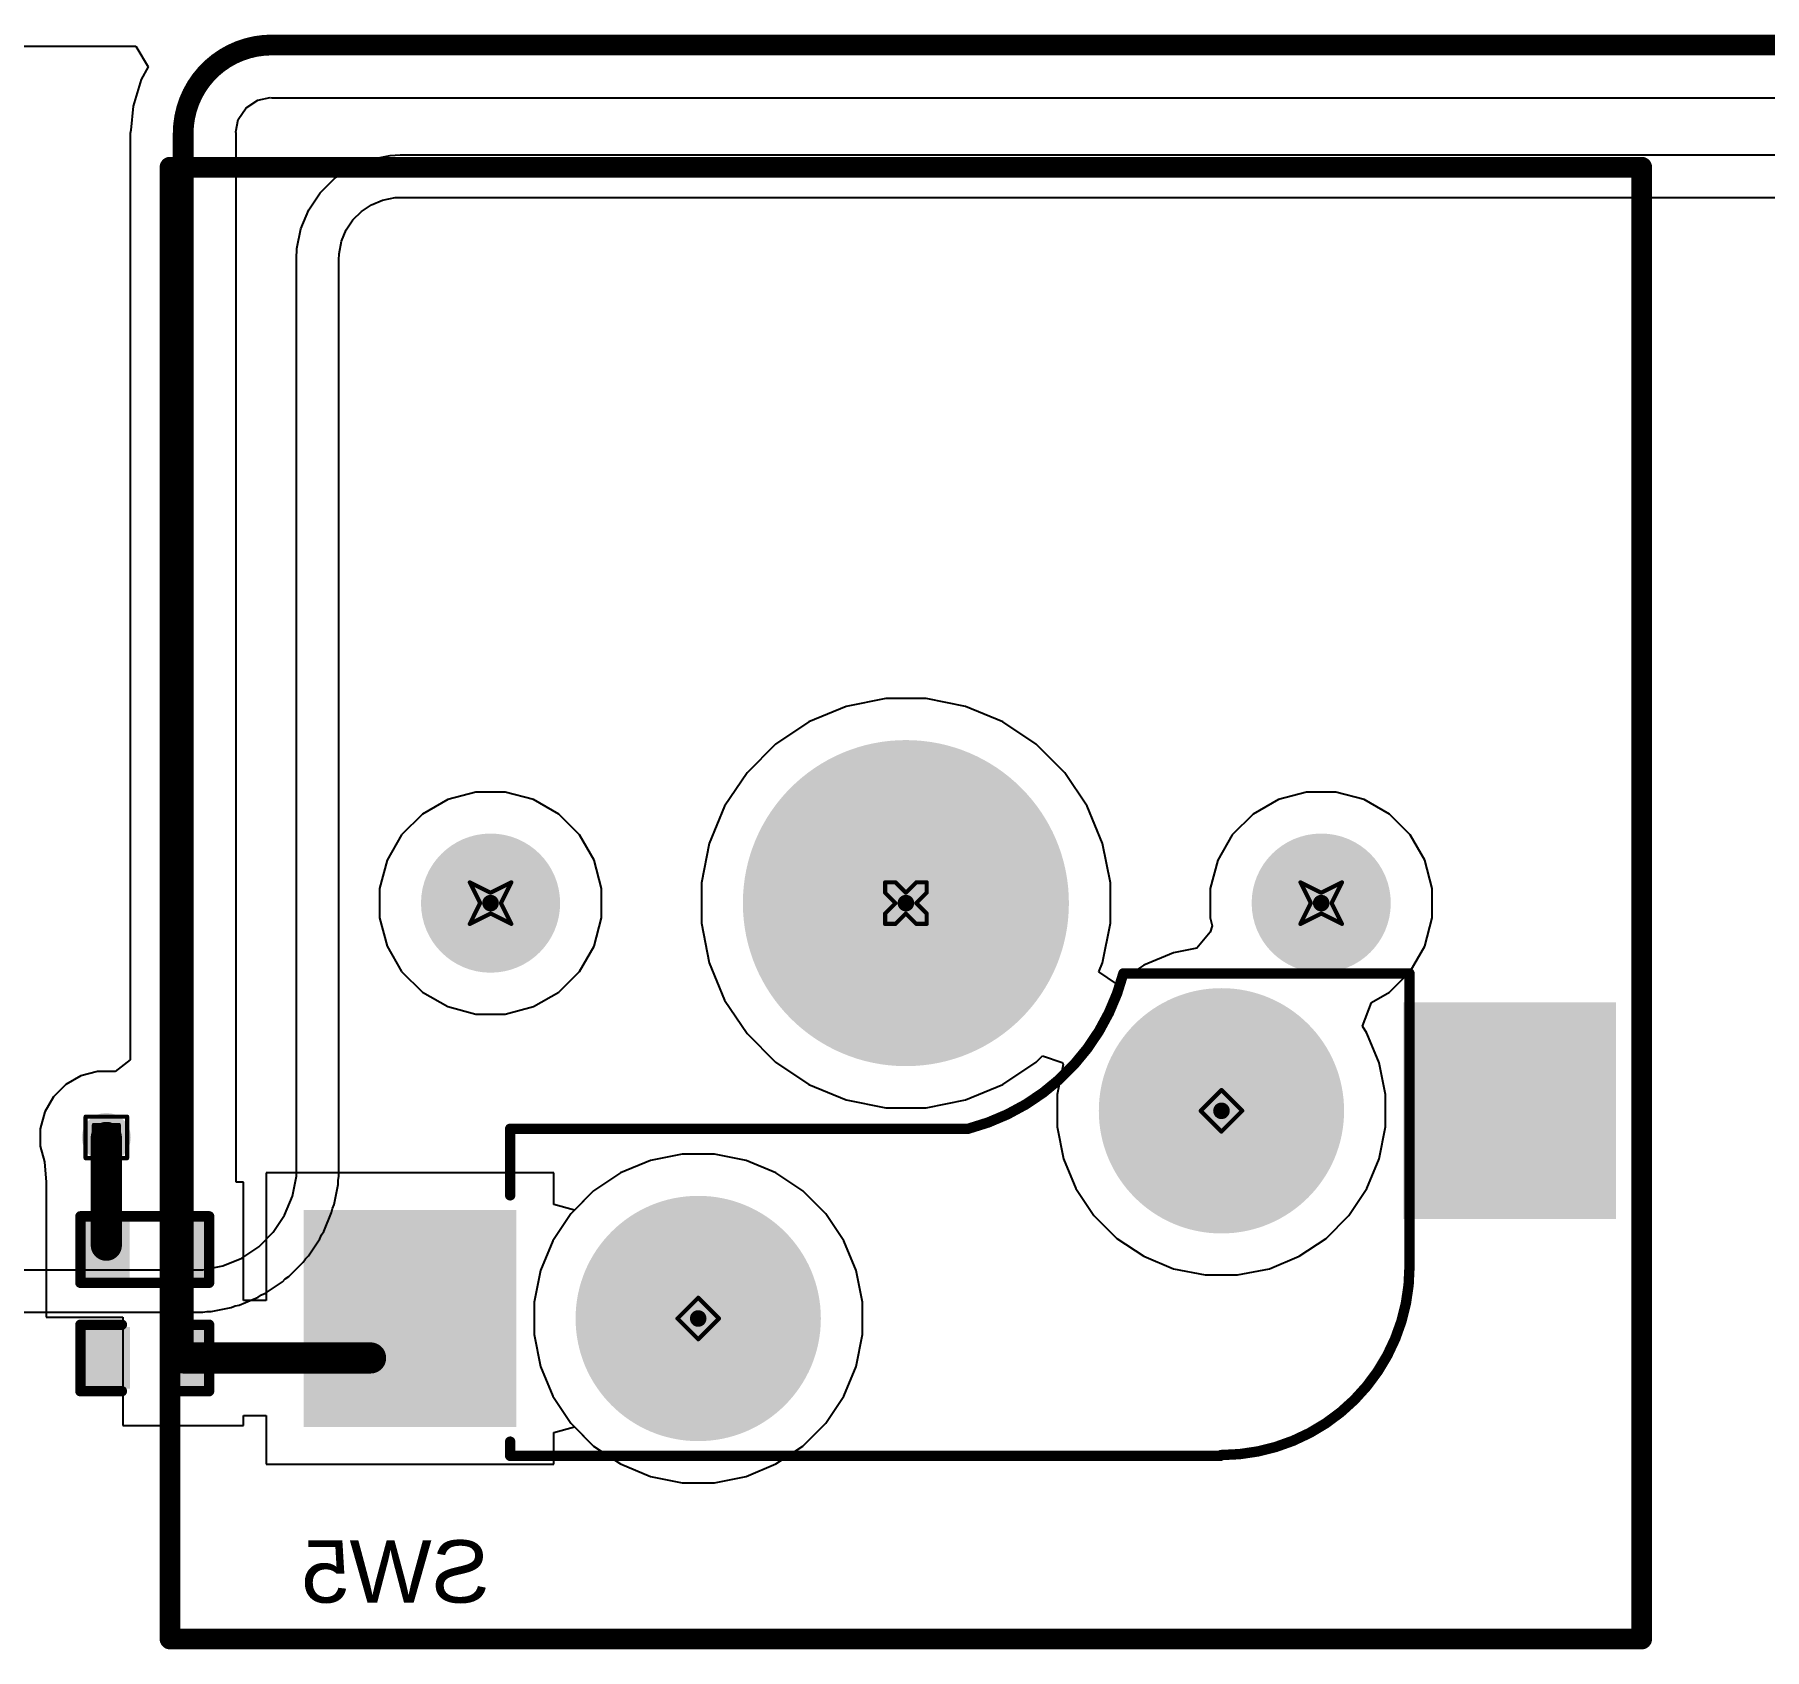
# Model space of a CAD drawing. Header units: inches. Extents: x 0 to 386, y 0 to 148.
# Drawn here: x 60.47 to 81.63, y 11.49 to 31.24 of the extents above; entities that cross this region are included whole.
import ezdxf

# ---------------------------------------------------------------- set-up
doc = ezdxf.new("R2010")
doc.units = ezdxf.units.IN
for name, color, linetype in [('Bottom Layer', 5, 'Continuous'), ('Bottom Overlay', 54, 'Continuous'), ('Bottom Paste', 16, 'Continuous'), ('Bottom Solder', 6, 'Continuous'), ('Drill Drawing', 1, 'Continuous'), ('Pad Holes', 156, 'Continuous'), ('Top Layer', 1, 'Continuous'), ('Top Overlay', 2, 'Continuous'), ('Top Solder', 216, 'Continuous'), ('Via Holes', 16, 'Continuous')]:
    doc.layers.add(name, color=color, linetype=linetype)
doc.styles.add('Arial', font='', dxfattribs={"height": 0.2})
doc.styles.get('Arial').set_extended_font_data('Arial')

# ---------------------------------------------------------------- blocks, each defined once
blk = doc.blocks.new('CPG151101S11_16_B_16')
at = {"layer": 'Bottom Layer'}
for points in [[(5.4750081, 3.8150038), (7.975003099999999, 3.8150038), (7.975003099999999, 1.2649962), (5.4750081, 1.2649962)], [(-7.975003099999999, 1.2750038), (-5.4750081, 1.2750038), (-5.4750081, -1.2750038), (-7.975003099999999, -1.2750038)]]:
    blk.add_hatch(color=5, dxfattribs=at).paths.add_polyline_path(points)
at = {"layer": 'Bottom Paste'}
for points in [[(5.4750081, 3.8150038), (7.975003099999999, 3.8150038), (7.975003099999999, 1.2649962), (5.4750081, 1.2649962)], [(-7.975003099999999, 1.2750038), (-5.4750081, 1.2750038), (-5.4750081, -1.2750038), (-7.975003099999999, -1.2750038)]]:
    blk.add_hatch(color=16, dxfattribs=at).paths.add_polyline_path(points)
at = {"layer": 'Bottom Solder'}
for points in [[(5.4249955, 3.8650164), (8.025015699999999, 3.8650164), (8.025015699999999, 1.2149836), (5.4249955, 1.2149836)], [(-8.025015699999999, 1.3250164), (-5.4249955, 1.3250164), (-5.4249955, -1.3250164), (-8.025015699999999, -1.3250164)]]:
    blk.add_hatch(color=6, dxfattribs=at).paths.add_polyline_path(points)
h = blk.add_hatch(color=6, dxfattribs=at)
edge = h.paths.add_edge_path()
edge.add_arc((3.199892, 2.54), 0.1016, 0, 360)
h = blk.add_hatch(color=6, dxfattribs=at)
edge = h.paths.add_edge_path()
edge.add_arc((-3.199892, 0), 0.1016, 0, 360)
h = blk.add_hatch(color=6, dxfattribs=at)
edge = h.paths.add_edge_path()
edge.add_arc((-4.420108, -2.54), 0.1016, 0, 360)
h = blk.add_hatch(color=6, dxfattribs=at)
edge = h.paths.add_edge_path()
edge.add_arc((0.6598919999999999, -2.54), 0.1016, 0, 360)
h = blk.add_hatch(color=6, dxfattribs=at)
edge = h.paths.add_edge_path()
edge.add_arc((5.739891999999999, -2.54), 0.1016, 0, 360)
at = {"layer": 'Pad Holes'}
h = blk.add_hatch(color=7, dxfattribs=at)
edge = h.paths.add_edge_path()
edge.add_arc((3.199892, 2.54), 1.499997, 0, 360)
h = blk.add_hatch(color=7, dxfattribs=at)
edge = h.paths.add_edge_path()
edge.add_arc((-3.199892, 0), 1.499997, 0, 360)
h = blk.add_hatch(color=7, dxfattribs=at)
edge = h.paths.add_edge_path()
edge.add_arc((0.6598919999999999, -2.54), 1.9939, 0, 360)
h = blk.add_hatch(color=7, dxfattribs=at)
edge = h.paths.add_edge_path()
edge.add_arc((-4.420108, -2.54), 0.8509, 0, 360)
h = blk.add_hatch(color=7, dxfattribs=at)
edge = h.paths.add_edge_path()
edge.add_arc((5.739891999999999, -2.54), 0.8509, 0, 360)
at = {"layer": 'Top Solder'}
h = blk.add_hatch(color=216, dxfattribs=at)
edge = h.paths.add_edge_path()
edge.add_arc((3.199892, 2.54), 0.1016, 0, 360)
h = blk.add_hatch(color=216, dxfattribs=at)
edge = h.paths.add_edge_path()
edge.add_arc((-3.199892, 0), 0.1016, 0, 360)
h = blk.add_hatch(color=216, dxfattribs=at)
edge = h.paths.add_edge_path()
edge.add_arc((-4.420108, -2.54), 0.1016, 0, 360)
h = blk.add_hatch(color=216, dxfattribs=at)
edge = h.paths.add_edge_path()
edge.add_arc((0.6598919999999999, -2.54), 0.1016, 0, 360)
h = blk.add_hatch(color=216, dxfattribs=at)
edge = h.paths.add_edge_path()
edge.add_arc((5.739891999999999, -2.54), 0.1016, 0, 360)
at = {"layer": 'Bottom Overlay', "const_width": 0.127}
for points in [[(-5.499989, 1.9063716, -0.4142135623730951), (-3.1963614, 4.209999199999999)], [(5.499989, 4.2200068, -0.4142135623730951), (5.4899814, 4.209999199999999)], [(-1.99999854, -1.67998394, -0.2716855530014931), (-0.09999726, 0.22001734)]]:
    blk.add_lwpolyline(points, format="xyb", dxfattribs=at)
at = {"layer": 'Bottom Overlay', "const_width": 0.0635}
for points in [[(-3.2281114, 4.209999199999999, 1), (-3.1646114, 4.209999199999999, 1)], [(-3.2181038, 4.2200068, 1), (-3.1546038, 4.2200068, 1)], [(5.4582314, 4.209999199999999, 1), (5.521731399999999, 4.209999199999999, 1)], [(5.468239, 4.2200068, 1), (5.531739, 4.2200068, 1)], [(5.468239, 4.2200068, 1), (5.531739, 4.2200068, 1)], [(5.468239, 4.2200068, 1), (5.531739, 4.2200068, 1)], [(5.468239, 4.046143799999999, 1), (5.531739, 4.046143799999999, 1)], [(-5.531739, 1.9063716, 1), (-5.468239, 1.9063716, 1)], [(-5.531739, 1.9063716, 1), (-5.468239, 1.9063716, 1)], [(5.468239, 1.0338562, 1), (5.531739, 1.0338562, 1)], [(5.468239, 0.4700016, 1), (5.531739, 0.4700016, 1)], [(5.468239, 0.4700016, 1), (5.531739, 0.4700016, 1)], [(5.4682644, 0.4699508, 1), (5.5317644, 0.4699508, 1)], [(5.4682644, 0.4699508, 1), (5.5317644, 0.4699508, 1)], [(-0.1317498, 0.2200148, 1), (-0.0682498, 0.2200148, 1)], [(-0.13174726, 0.22001734, 1), (-0.06824726, 0.22001734, 1)], [(0.1182624, 0.2200148, 1), (0.1817624, 0.2200148, 1)], [(0.1182624, 0.2200148, 1), (0.1817624, 0.2200148, 1)], [(1.1582654, 0.2200148, 1), (1.2217654, 0.2200148, 1)], [(1.1582654, 0.2200148, 1), (1.2217654, 0.2200148, 1)], [(5.4682644, 0.2200148, 1), (5.5317644, 0.2200148, 1)], [(5.4682644, 0.2200148, 1), (5.5317644, 0.2200148, 1)], [(-5.531739, -1.5061438, 1), (-5.468239, -1.5061438, 1)], [(-5.531739, -1.5061438, 1), (-5.468239, -1.5061438, 1)], [(-5.531739, -1.6799814, 1), (-5.468239, -1.6799814, 1)], [(-5.531739, -1.6799814, 1), (-5.468239, -1.6799814, 1)], [(-2.03174854, -1.67998394, 1), (-1.96824854, -1.67998394, 1)], [(-2.031746, -1.6799814, 1), (-1.968246, -1.6799814, 1)]]:
    blk.add_lwpolyline(points, format="xyb", close=True, dxfattribs=at)
at = {"layer": 'Bottom Overlay', "const_width": 0.127}
for points in [[(5.499989, 4.2200068), (-3.1863538, 4.2200068)], [(5.499989, 4.2200068), (5.499989, 4.046143799999999)], [(-5.499989, 1.9063716), (-5.499989, -1.5061438)], [(5.499989, 1.0338562), (5.499989, 0.4700016)], [(5.5000144, 0.4699508), (5.499989, 0.4700016)], [(5.5000144, 0.4699508), (5.5000144, 0.2200148)], [(0.1500124, 0.2200148), (-0.0999998, 0.2200148)], [(1.1900154, 0.2200148), (0.1500124, 0.2200148)], [(5.5000144, 0.2200148), (1.1900154, 0.2200148)], [(-5.499989, -1.5061438), (-5.499989, -1.6799814)], [(-1.999996, -1.6799814), (-5.499989, -1.6799814)]]:
    blk.add_lwpolyline(points, dxfattribs=at)
blk = doc.blocks.new('R___0402_B_62')
at = {"layer": 'Bottom Layer'}
for points in [[(-0.2412999999999999, 0.3174999999999999), (-0.2413000000000001, -0.3175), (-0.6985, -0.3174999999999999), (-0.6985, 0.3175)], [(0.6985, 0.3174999999999999), (0.6985, -0.3175), (0.2412999999999999, -0.3174999999999999), (0.2413000000000001, 0.3175)]]:
    blk.add_hatch(color=5, dxfattribs=at).paths.add_polyline_path(points)
at = {"layer": 'Bottom Paste'}
for points in [[(-0.2412999999999999, 0.3174999999999999), (-0.2413000000000001, -0.3175), (-0.6985, -0.3174999999999999), (-0.6985, 0.3175)], [(0.6985, 0.3174999999999999), (0.6985, -0.3175), (0.2412999999999999, -0.3174999999999999), (0.2413000000000001, 0.3175)]]:
    blk.add_hatch(color=16, dxfattribs=at).paths.add_polyline_path(points)
at = {"layer": 'Bottom Solder'}
for points in [[(-0.1862988399999999, 0.3725011599999999), (-0.18629884, -0.3725011600000001), (-0.75350116, -0.3725011599999999), (-0.75350116, 0.3725011600000001)], [(0.75350116, 0.3725011599999999), (0.75350116, -0.3725011600000001), (0.1862988399999999, -0.3725011599999999), (0.18629884, 0.3725011600000001)]]:
    blk.add_hatch(color=6, dxfattribs=at).paths.add_polyline_path(points)
at = {"layer": 'Bottom Overlay'}
for points, const_width in [([(-0.7874, -0.4064), (-0.7874, 0.4064)], 0.127), ([(-0.7874, 0.4064), (0.7874, 0.4064)], 0.127), ([(-0.8128, 0.4318), (0.8128, 0.4318)], 0.0032258), ([(0.7874, -0.4064), (0.7874, 0.4064)], 0.127), ([(-0.7874, -0.4064), (0.7874, -0.4064)], 0.127)]:
    blk.add_lwpolyline(points, dxfattribs=dict(at, const_width=const_width))
for points, const_width in [([(-0.8191499999999999, 0.4064, 1), (-0.7556499999999999, 0.4064, 1)], 0.0635), ([(-0.8191499999999999, 0.4064, 1), (-0.7556499999999999, 0.4064, 1)], 0.0635), ([(-0.81360518, 0.4318, 1), (-0.8119948199999999, 0.4318, 1)], 0.0016129), ([(0.7556499999999999, 0.4064, 1), (0.8191499999999999, 0.4064, 1)], 0.0635), ([(0.7556499999999999, 0.4064, 1), (0.8191499999999999, 0.4064, 1)], 0.0635), ([(0.8119948199999999, 0.4318, 1), (0.81360518, 0.4318, 1)], 0.0016129), ([(-0.8191499999999999, -0.4064, 1), (-0.7556499999999999, -0.4064, 1)], 0.0635), ([(-0.8191499999999999, -0.4064, 1), (-0.7556499999999999, -0.4064, 1)], 0.0635), ([(0.7556499999999999, -0.4064, 1), (0.8191499999999999, -0.4064, 1)], 0.0635), ([(0.7556499999999999, -0.4064, 1), (0.8191499999999999, -0.4064, 1)], 0.0635)]:
    blk.add_lwpolyline(points, format="xyb", close=True, dxfattribs=dict(at, const_width=const_width))
blk = doc.blocks.new('____0402_B_99')
at = {"layer": 'Bottom Layer'}
for points in [[(-0.2412999999999999, 0.3174999999999999), (-0.2413000000000001, -0.3175), (-0.6985, -0.3174999999999999), (-0.6985, 0.3175)], [(0.6985, 0.3174999999999999), (0.6985, -0.3175), (0.2412999999999999, -0.3174999999999999), (0.2413000000000001, 0.3175)]]:
    blk.add_hatch(color=5, dxfattribs=at).paths.add_polyline_path(points)
at = {"layer": 'Bottom Paste'}
for points in [[(-0.2412999999999999, 0.3174999999999999), (-0.2413000000000001, -0.3175), (-0.6985, -0.3174999999999999), (-0.6985, 0.3175)], [(0.6985, 0.3174999999999999), (0.6985, -0.3175), (0.2412999999999999, -0.3174999999999999), (0.2413000000000001, 0.3175)]]:
    blk.add_hatch(color=16, dxfattribs=at).paths.add_polyline_path(points)
at = {"layer": 'Bottom Solder'}
for points in [[(-0.1813001199999999, 0.3774998799999999), (-0.1813001200000001, -0.3774998800000001), (-0.7584998799999999, -0.3774998799999999), (-0.7584998799999999, 0.3774998800000001)], [(0.7584998799999999, 0.3774998799999999), (0.7584998799999999, -0.3774998800000001), (0.1813001199999999, -0.3774998799999999), (0.1813001200000001, 0.3774998800000001)]]:
    blk.add_hatch(color=6, dxfattribs=at).paths.add_polyline_path(points)
at = {"layer": 'Bottom Overlay', "const_width": 0.127}
for points in [[(-0.7874, -0.4064), (-0.7874, 0.4064)], [(-0.7874, 0.4064), (-0.2794, 0.4064)], [(0.2794, 0.4064), (0.7874, 0.4064)], [(0.7874, -0.4064), (0.7874, 0.4064)], [(-0.7874, -0.4064), (-0.2794, -0.4064)], [(0.2794, -0.4064), (0.7874, -0.4064)]]:
    blk.add_lwpolyline(points, dxfattribs=at)
at = {"layer": 'Bottom Overlay', "const_width": 0.0635}
for points in [[(-0.8191499999999999, 0.4064, 1), (-0.7556499999999999, 0.4064, 1)], [(-0.8191499999999999, 0.4064, 1), (-0.7556499999999999, 0.4064, 1)], [(-0.31115, 0.4064, 1), (-0.24765, 0.4064, 1)], [(0.24765, 0.4064, 1), (0.31115, 0.4064, 1)], [(0.7556499999999999, 0.4064, 1), (0.8191499999999999, 0.4064, 1)], [(0.7556499999999999, 0.4064, 1), (0.8191499999999999, 0.4064, 1)], [(-0.8191499999999999, -0.4064, 1), (-0.7556499999999999, -0.4064, 1)], [(-0.8191499999999999, -0.4064, 1), (-0.7556499999999999, -0.4064, 1)], [(-0.31115, -0.4064, 1), (-0.24765, -0.4064, 1)], [(0.24765, -0.4064, 1), (0.31115, -0.4064, 1)], [(0.7556499999999999, -0.4064, 1), (0.8191499999999999, -0.4064, 1)], [(0.7556499999999999, -0.4064, 1), (0.8191499999999999, -0.4064, 1)]]:
    blk.add_lwpolyline(points, format="xyb", close=True, dxfattribs=at)

msp = doc.modelspace()

# ---------------------------------------------------------------- hatches: boundary and pattern name
at = {"layer": 'Bottom Layer'}
h = msp.add_hatch(color=5, dxfattribs=at)
edge = h.paths.add_edge_path()
edge.add_arc((61.35008558, 17.7546), 0.2999994, 0, 360)
at = {"layer": 'Top Layer'}
h = msp.add_hatch(color=1, dxfattribs=at)
edge = h.paths.add_edge_path()
edge.add_arc((61.35008558, 17.7546), 0.2999994, 0, 360)
at = {"layer": 'Via Holes'}
h = msp.add_hatch(color=7, dxfattribs=at)
edge = h.paths.add_edge_path()
edge.add_arc((61.35008558, 17.7546), 0.1499997, 0, 360)

# ---------------------------------------------------------------- linework, layer by layer
at = {"layer": 'Bottom Layer'}
for p, q in [((43.18, 31.10255908), (61.70912728, 31.10255908)), ((61.70912728, 31.10255908), (61.8613698, 30.84855654)), ((61.77798921999999, 30.6925599), (61.67974456, 30.36869466)), ((61.8613698, 30.84855654), (61.77798921999999, 30.6925599)), ((63.20310956, 30.44203716), (63.35221009999999, 30.4716942)), ((63.35221009999999, 30.4716942), (63.373, 30.46755908)), ((63.373, 30.46755908), (99.0345238, 30.46755908)), ((61.67974456, 30.36869466), (61.65062091999999, 30.07298786)), ((62.96284841999999, 30.20177602), (63.05908393999999, 30.34580164)), ((63.05908393999999, 30.34580164), (63.20310956, 30.44203716)), ((61.65062091999999, 30.07298786), (61.64244466, 30.03188558)), ((62.93319138, 30.05267547999999), (62.96284841999999, 30.20177602)), ((62.9373265, 30.03188558), (62.93319138, 30.05267547999999)), ((61.64244466, 30.03188558), (61.64244466, 18.70531184)), ((62.9373265, 17.2085), (62.9373265, 30.03188558)), ((70.88317801999999, 23.12189686), (70.39981602, 23.02575024)), ((71.37600914, 23.12189686), (70.88317801999999, 23.12189686)), ((71.85937114, 23.02575024), (71.37600914, 23.12189686)), ((70.39981602, 23.02575024), (69.94450069999999, 22.8371527)), ((72.31468646, 22.8371527), (71.85937114, 23.02575024)), ((69.94450069999999, 22.8371527), (69.53472504, 22.56334832)), ((72.72446212, 22.56334832), (72.31468646, 22.8371527)), ((69.53472504, 22.56334832), (69.18624211999999, 22.2148654)), ((73.07294504, 22.2148654), (72.72446212, 22.56334832)), ((69.18624211999999, 22.2148654), (68.91243773999999, 21.80508974)), ((73.34674942, 21.80508974), (73.07294504, 22.2148654)), ((65.5250785, 21.88628846), (65.21521119999998, 21.7073861)), ((65.87069122, 21.97889686), (65.5250785, 21.88628846)), ((66.22849593999999, 21.97889686), (65.87069122, 21.97889686)), ((66.57410866, 21.88628846), (66.22849593999999, 21.97889686)), ((66.88397596, 21.7073861), (66.57410866, 21.88628846)), ((68.91243773999999, 21.80508974), (68.7238402, 21.34977442)), ((73.53534695999998, 21.34977442), (73.34674942, 21.80508974)), ((75.6850785, 21.88628846), (75.3752112, 21.7073861)), ((76.03069122, 21.97889686), (75.6850785, 21.88628846)), ((76.38849594, 21.97889686), (76.03069122, 21.97889686)), ((76.73410865999999, 21.88628846), (76.38849594, 21.97889686)), ((77.04397596, 21.7073861), (76.73410865999999, 21.88628846)), ((65.21521119999998, 21.7073861), (64.96220434, 21.45437924)), ((67.13698281999999, 21.45437924), (66.88397596, 21.7073861)), ((75.3752112, 21.7073861), (75.12220434, 21.45437924)), ((77.29698282, 21.45437924), (77.04397596, 21.7073861)), ((64.96220434, 21.45437924), (64.78330197999999, 21.14451194)), ((67.31588518, 21.14451194), (67.13698281999999, 21.45437924)), ((75.12220434, 21.45437924), (74.94330198, 21.14451194)), ((77.47588517999999, 21.14451194), (77.29698282, 21.45437924)), ((68.7238402, 21.34977442), (68.62769357999998, 20.86641242)), ((73.63149358, 20.86641242), (73.53534695999998, 21.34977442)), ((64.78330197999999, 21.14451194), (64.69069358, 20.79889922)), ((67.40849357999998, 20.79889922), (67.31588518, 21.14451194)), ((74.94330198, 21.14451194), (74.85069358, 20.79889922)), ((77.56849358, 20.79889922), (77.47588517999999, 21.14451194)), ((64.69069358, 20.79889922), (64.69069358, 20.4410945)), ((67.40849357999998, 20.4410945), (67.40849357999998, 20.79889922)), ((68.62769357999998, 20.86641242), (68.62769357999998, 20.3735813)), ((73.63149358, 20.3735813), (73.63149358, 20.86641242)), ((74.85069358, 20.79889922), (74.85069358, 20.4410945)), ((77.56849358, 20.4410945), (77.56849358, 20.79889922)), ((64.69069358, 20.4410945), (64.78330197999999, 20.09548178)), ((67.31588518, 20.09548178), (67.40849357999998, 20.4410945)), ((68.62769357999998, 20.3735813), (68.7238402, 19.8902193)), ((73.53534695999998, 19.8902193), (73.63149358, 20.3735813)), ((74.85069358, 20.4410945), (74.87724674, 20.3419964)), ((74.87724674, 20.3419964), (74.85183404, 20.26661936)), ((77.47588517999999, 20.09548178), (77.56849358, 20.4410945)), ((74.85183404, 20.26661936), (74.68787449999999, 20.0673589)), ((64.78330197999999, 20.09548178), (64.96220434, 19.78561448)), ((67.13698281999999, 19.78561448), (67.31588518, 20.09548178)), ((68.7238402, 19.8902193), (68.91243773999999, 19.43490398)), ((73.48916722, 19.77873362), (73.53534695999998, 19.8902193)), ((74.40366628, 20.01082612), (74.03823394, 19.8594599)), ((74.68787449999999, 20.0673589), (74.40366628, 20.01082612)), ((77.29698282, 19.78561448), (77.47588517999999, 20.09548178)), ((64.96220434, 19.78561448), (65.21521119999998, 19.53260762)), ((66.88397596, 19.53260762), (67.13698281999999, 19.78561448)), ((73.7045008, 19.63485532), (73.48916722, 19.77873362)), ((74.03823394, 19.8594599), (73.70935474, 19.63970926)), ((77.04397596, 19.53260762), (77.29698282, 19.78561448)), ((65.21521119999998, 19.53260762), (65.5250785, 19.35370526)), ((66.57410866, 19.35370526), (66.88397596, 19.53260762)), ((73.70935474, 19.63970926), (73.7045008, 19.63485532)), ((76.82408308, 19.40565334), (77.04397596, 19.53260762)), ((65.5250785, 19.35370526), (65.87069122, 19.26109686)), ((65.87069122, 19.26109686), (66.22849593999999, 19.26109686)), ((66.22849593999999, 19.26109686), (66.57410866, 19.35370526)), ((68.91243773999999, 19.43490398), (69.18624211999999, 19.02512832)), ((76.71329336, 19.11427216), (76.82408308, 19.40565334)), ((76.76884061999999, 19.0311405), (76.71329336, 19.11427216)), ((69.18624211999999, 19.02512832), (69.53472504, 18.6766454)), ((76.92020683999999, 18.66570816), (76.76884061999999, 19.0311405)), ((61.64244466, 18.70531184), (61.45645824, 18.5625994)), ((69.53472504, 18.6766454), (69.94450069999999, 18.40284102)), ((72.31468646, 18.40284102), (72.72446212, 18.6766454)), ((72.72446212, 18.6766454), (72.80183814, 18.75402142)), ((72.80183814, 18.75402142), (73.03919606, 18.66951054)), ((73.05502533999999, 18.64799674), (72.98138057999999, 18.27776634)), ((73.03919606, 18.66951054), (73.05502533999999, 18.64799674)), ((76.99737458, 18.27776634), (76.92020683999999, 18.66570816)), ((61.03820913999999, 18.50753474), (60.85396261999999, 18.40115954)), ((61.24371038, 18.5625994), (61.03820913999999, 18.50753474)), ((61.45645824, 18.5625994), (61.24371038, 18.5625994)), ((60.70352604, 18.25072296), (60.59715084, 18.06647644)), ((60.85396261999999, 18.40115954), (60.70352604, 18.25072296)), ((69.94450069999999, 18.40284102), (70.39981602, 18.21424348)), ((70.39981602, 18.21424348), (70.88317801999999, 18.11809686)), ((71.37600914, 18.11809686), (71.85937114, 18.21424348)), ((71.85937114, 18.21424348), (72.31468646, 18.40284102)), ((72.98138057999999, 18.27776634), (72.98138057999999, 17.88222738)), ((76.99737458, 17.88222738), (76.99737458, 18.27776634)), ((60.59715084, 18.06647644), (60.54208618, 17.8609752)), ((70.88317801999999, 18.11809686), (71.37600914, 18.11809686)), ((60.54208618, 17.8609752), (60.54208618, 17.6482248)), ((72.98138057999999, 17.88222738), (73.05854831999999, 17.49428556)), ((76.92020683999999, 17.49428556), (76.99737458, 17.88222738)), ((60.54208618, 17.6482248), (60.59401139999999, 17.4544355)), ((60.59401139999999, 17.4544355), (60.61348304, 17.2085)), ((68.00388228, 17.47082612), (67.63844994, 17.3194599)), ((68.3918241, 17.54799386), (68.00388228, 17.47082612)), ((68.78736306, 17.54799386), (68.3918241, 17.54799386)), ((69.17530487999998, 17.47082612), (68.78736306, 17.54799386)), ((69.54073722, 17.3194599), (69.17530487999998, 17.47082612)), ((73.05854831999999, 17.49428556), (73.20991454, 17.12885322)), ((76.76884061999999, 17.12885322), (76.92020683999999, 17.49428556)), ((60.61348304, 17.2085), (60.61348049999999, 17.20849746)), ((60.61348049999999, 17.20849746), (60.61348558, 17.20849492)), ((60.61348558, 17.20849492), (60.61348558, 15.5575)), ((63.02648558, 17.2085), (62.9373265, 17.2085)), ((63.02648558, 15.7619192), (63.02648558, 17.2085)), ((66.82247747999999, 17.32300066), (63.30648248, 17.32300066)), ((63.30648248, 17.32300066), (63.30648248, 15.7619192)), ((66.82247747999999, 16.93251376), (66.82247747999999, 17.32300066)), ((67.63844994, 17.3194599), (67.30957074, 17.09970926)), ((69.86961642, 17.09970926), (69.54073722, 17.3194599)), ((67.07647748, 16.866616), (66.82247747999999, 16.93251376)), ((67.30957074, 17.09970926), (67.07647748, 16.866616)), ((70.14930598, 16.8200197), (69.86961642, 17.09970926)), ((73.20991454, 17.12885322), (73.42966517999999, 16.79997402)), ((76.54908997999999, 16.79997402), (76.76884061999999, 17.12885322)), ((70.36905662, 16.4911405), (70.14930598, 16.8200197)), ((73.42966517999999, 16.79997402), (73.70935474, 16.52028446)), ((76.26940042, 16.52028446), (76.54908997999999, 16.79997402)), ((73.70935474, 16.52028446), (74.03823394, 16.30053382)), ((75.94052122, 16.30053382), (76.26940042, 16.52028446)), ((70.52042284, 16.12570816), (70.36905662, 16.4911405)), ((74.03823394, 16.30053382), (74.40366628, 16.1491676)), ((75.57508888, 16.1491676), (75.94052122, 16.30053382)), ((70.59759058, 15.73776634), (70.52042284, 16.12570816)), ((74.40366628, 16.1491676), (74.7916081, 16.07199986)), ((75.18714706, 16.07199986), (75.57508888, 16.1491676)), ((74.7916081, 16.07199986), (75.18714706, 16.07199986)), ((63.30648248, 15.7619192), (63.02648558, 15.7619192)), ((70.59759058, 15.34222738), (70.59759058, 15.73776634)), ((60.61348558, 15.5575), (61.55328557999999, 15.5575)), ((61.55328557999999, 15.5575), (61.55328557999999, 14.23189178)), ((70.52042284, 14.95428556), (70.59759058, 15.34222738)), ((70.36905662, 14.58885322), (70.52042284, 14.95428556)), ((70.14930598, 14.25997402), (70.36905662, 14.58885322)), ((61.55328557999999, 14.23189178), (63.02648558, 14.23189178)), ((63.02648558, 14.23189178), (63.02648558, 14.35286436)), ((63.02648558, 14.35286436), (63.30648248, 14.35286436)), ((63.30648248, 14.35286436), (63.30648248, 13.75699306)), ((66.82247747999999, 14.14747996), (67.07647748, 14.21337772)), ((67.07647748, 14.21337772), (67.30957074, 13.98028446)), ((69.86961642, 13.98028446), (70.14930598, 14.25997402)), ((66.82247747999999, 13.75699306), (66.82247747999999, 14.14747996)), ((67.30957074, 13.98028446), (67.63844994, 13.76053382)), ((69.54073722, 13.76053382), (69.86961642, 13.98028446)), ((63.30648248, 13.75699306), (66.82247747999999, 13.75699306)), ((67.63844994, 13.76053382), (68.00388228, 13.6091676)), ((69.17530487999998, 13.6091676), (69.54073722, 13.76053382)), ((68.00388228, 13.6091676), (68.3918241, 13.53199986)), ((68.78736306, 13.53199986), (69.17530487999998, 13.6091676)), ((68.3918241, 13.53199986), (68.78736306, 13.53199986))]:
    msp.add_line(p, q, dxfattribs=at)
at = {"layer": 'Bottom Layer', "const_width": 0.254}
msp.add_lwpolyline([(62.28988558, 30.03188558, -0.4142135623730951), (63.373, 31.115)], format="xyb", dxfattribs=at)
at = {"layer": 'Bottom Layer'}
for points, const_width in [([(63.373, 31.115), (113.92730072, 31.115)], 0.254), ([(62.28988558, 16.383), (62.28988558, 30.03188558)], 0.254), ([(61.35008558, 16.4357939), (61.35008558, 17.7546)], 0.3809999999999999), ([(62.28988558, 15.05739178), (62.28988558, 16.383)], 0.254), ([(62.28988558, 15.05739178), (64.5818749, 15.05739178)], 0.3809999999999999)]:
    msp.add_lwpolyline(points, dxfattribs=dict(at, const_width=const_width))
for points, const_width in [([(63.3095, 31.115, 1), (63.4365, 31.115, 1)], 0.127), ([(63.3095, 31.115, 1), (63.4365, 31.115, 1)], 0.127), ([(62.22638557999999, 30.03188558, 1), (62.35338557999999, 30.03188558, 1)], 0.127), ([(62.22638557999999, 30.03188558, 1), (62.35338557999999, 30.03188558, 1)], 0.127), ([(61.25483557999999, 17.7546, 1), (61.44533558, 17.7546, 1)], 0.1905), ([(61.25483557999999, 16.4357939, 1), (61.44533558, 16.4357939, 1)], 0.1905), ([(62.22638557999999, 16.383, 1), (62.35338557999999, 16.383, 1)], 0.127), ([(62.22638557999999, 16.383, 1), (62.35338557999999, 16.383, 1)], 0.127), ([(62.19463558, 15.05739178, 1), (62.38513558, 15.05739178, 1)], 0.1905), ([(64.4866249, 15.05739178, 1), (64.6771249, 15.05739178, 1)], 0.1905), ([(62.22638557999999, 15.05739178, 1), (62.35338557999999, 15.05739178, 1)], 0.127)]:
    msp.add_lwpolyline(points, format="xyb", close=True, dxfattribs=dict(at, const_width=const_width))
at = {"layer": 'Drill Drawing', "const_width": 0.0508}
for points in [[(65.79559357999999, 20.87399686), (66.04959357999999, 20.74699686)], [(65.79559357999999, 20.87399686), (65.92259358, 20.61999686)], [(66.04959357999999, 20.74699686), (66.30359358, 20.87399686)], [(66.17659358, 20.61999686), (66.30359358, 20.87399686)], [(70.87559358, 20.74699686), (70.87559358, 20.87399686)], [(70.87559358, 20.87399686), (71.00259358, 20.87399686)], [(70.87559358, 20.74699686), (71.00259358, 20.61999686)], [(71.00259358, 20.87399686), (71.12959357999999, 20.74699686)], [(71.12959357999999, 20.74699686), (71.25659358, 20.87399686)], [(71.25659358, 20.87399686), (71.38359358, 20.87399686)], [(71.25659358, 20.61999686), (71.38359358, 20.74699686)], [(71.38359358, 20.74699686), (71.38359358, 20.87399686)], [(75.95559357999998, 20.87399686), (76.20959358, 20.74699686)], [(75.95559357999998, 20.87399686), (76.08259358, 20.61999686)], [(76.20959358, 20.74699686), (76.46359358, 20.87399686)], [(76.33659358, 20.61999686), (76.46359358, 20.87399686)], [(65.79559357999999, 20.36599686), (65.92259358, 20.61999686)], [(66.17659358, 20.61999686), (66.30359358, 20.36599686)], [(70.87559358, 20.49299686), (71.00259358, 20.61999686)], [(71.25659358, 20.61999686), (71.38359358, 20.49299686)], [(75.95559357999998, 20.36599686), (76.08259358, 20.61999686)], [(76.33659358, 20.61999686), (76.46359358, 20.36599686)], [(65.79559357999999, 20.36599686), (66.04959357999999, 20.49299686)], [(66.04959357999999, 20.49299686), (66.30359358, 20.36599686)], [(70.87559358, 20.36599686), (70.87559358, 20.49299686)], [(70.87559358, 20.36599686), (71.00259358, 20.36599686)], [(71.00259358, 20.36599686), (71.12959357999999, 20.49299686)], [(71.12959357999999, 20.49299686), (71.25659358, 20.36599686)], [(71.25659358, 20.36599686), (71.38359358, 20.36599686)], [(71.38359358, 20.36599686), (71.38359358, 20.49299686)], [(75.95559357999998, 20.36599686), (76.20959358, 20.49299686)], [(76.20959358, 20.49299686), (76.46359358, 20.36599686)], [(74.73537757999999, 18.07999686), (74.98937758, 18.33399686)], [(74.98937758, 18.33399686), (75.24337758, 18.07999686)], [(61.09608558, 18.0086), (61.60408558, 18.0086)], [(61.09608558, 17.5006), (61.09608558, 18.0086)], [(61.60408558, 17.5006), (61.60408558, 18.0086)], [(74.73537757999999, 18.07999686), (74.98937758, 17.82599686)], [(74.98937758, 17.82599686), (75.24337758, 18.07999686)], [(61.19768558, 17.907), (61.50248558, 17.907)], [(61.19768558, 17.6022), (61.19768558, 17.907)], [(61.50248558, 17.6022), (61.50248558, 17.907)], [(61.19768558, 17.6022), (61.50248558, 17.6022)], [(61.09608558, 17.5006), (61.60408558, 17.5006)], [(68.33559358, 15.53999686), (68.58959358, 15.79399686)], [(68.58959358, 15.79399686), (68.84359357999999, 15.53999686)], [(68.33559358, 15.53999686), (68.58959358, 15.28599686)], [(68.58959358, 15.28599686), (68.84359357999999, 15.53999686)]]:
    msp.add_lwpolyline(points, dxfattribs=at)
at = {"layer": 'Drill Drawing', "const_width": 0.0254}
for points in [[(65.78289358, 20.87399686, 1), (65.80829358, 20.87399686, 1)], [(65.78289358, 20.87399686, 1), (65.80829358, 20.87399686, 1)], [(66.03689358, 20.74699686, 1), (66.06229357999999, 20.74699686, 1)], [(66.03689358, 20.74699686, 1), (66.06229357999999, 20.74699686, 1)], [(66.29089358, 20.87399686, 1), (66.31629357999999, 20.87399686, 1)], [(66.29089358, 20.87399686, 1), (66.31629357999999, 20.87399686, 1)], [(70.86289357999999, 20.87399686, 1), (70.88829358, 20.87399686, 1)], [(70.86289357999999, 20.87399686, 1), (70.88829358, 20.87399686, 1)], [(70.86289357999999, 20.74699686, 1), (70.88829358, 20.74699686, 1)], [(70.86289357999999, 20.74699686, 1), (70.88829358, 20.74699686, 1)], [(70.98989357999999, 20.87399686, 1), (71.01529358, 20.87399686, 1)], [(70.98989357999999, 20.87399686, 1), (71.01529358, 20.87399686, 1)], [(71.11689358, 20.74699686, 1), (71.14229358, 20.74699686, 1)], [(71.11689358, 20.74699686, 1), (71.14229358, 20.74699686, 1)], [(71.24389357999999, 20.87399686, 1), (71.26929358, 20.87399686, 1)], [(71.24389357999999, 20.87399686, 1), (71.26929358, 20.87399686, 1)], [(71.37089358, 20.87399686, 1), (71.39629357999999, 20.87399686, 1)], [(71.37089358, 20.87399686, 1), (71.39629357999999, 20.87399686, 1)], [(71.37089358, 20.74699686, 1), (71.39629357999999, 20.74699686, 1)], [(71.37089358, 20.74699686, 1), (71.39629357999999, 20.74699686, 1)], [(75.94289358, 20.87399686, 1), (75.96829358, 20.87399686, 1)], [(75.94289358, 20.87399686, 1), (75.96829358, 20.87399686, 1)], [(76.19689358, 20.74699686, 1), (76.22229358, 20.74699686, 1)], [(76.19689358, 20.74699686, 1), (76.22229358, 20.74699686, 1)], [(76.45089358, 20.87399686, 1), (76.47629357999999, 20.87399686, 1)], [(76.45089358, 20.87399686, 1), (76.47629357999999, 20.87399686, 1)], [(65.90989358, 20.61999686, 1), (65.93529357999999, 20.61999686, 1)], [(65.90989358, 20.61999686, 1), (65.93529357999999, 20.61999686, 1)], [(66.16389357999999, 20.61999686, 1), (66.18929358, 20.61999686, 1)], [(66.16389357999999, 20.61999686, 1), (66.18929358, 20.61999686, 1)], [(70.98989357999999, 20.61999686, 1), (71.01529358, 20.61999686, 1)], [(70.98989357999999, 20.61999686, 1), (71.01529358, 20.61999686, 1)], [(71.24389357999999, 20.61999686, 1), (71.26929358, 20.61999686, 1)], [(71.24389357999999, 20.61999686, 1), (71.26929358, 20.61999686, 1)], [(76.06989358, 20.61999686, 1), (76.09529357999999, 20.61999686, 1)], [(76.06989358, 20.61999686, 1), (76.09529357999999, 20.61999686, 1)], [(76.32389358, 20.61999686, 1), (76.34929358, 20.61999686, 1)], [(76.32389358, 20.61999686, 1), (76.34929358, 20.61999686, 1)], [(65.78289358, 20.36599686, 1), (65.80829358, 20.36599686, 1)], [(65.78289358, 20.36599686, 1), (65.80829358, 20.36599686, 1)], [(66.03689358, 20.49299686, 1), (66.06229357999999, 20.49299686, 1)], [(66.03689358, 20.49299686, 1), (66.06229357999999, 20.49299686, 1)], [(66.29089358, 20.36599686, 1), (66.31629357999999, 20.36599686, 1)], [(66.29089358, 20.36599686, 1), (66.31629357999999, 20.36599686, 1)], [(70.86289357999999, 20.49299686, 1), (70.88829358, 20.49299686, 1)], [(70.86289357999999, 20.49299686, 1), (70.88829358, 20.49299686, 1)], [(70.86289357999999, 20.36599686, 1), (70.88829358, 20.36599686, 1)], [(70.86289357999999, 20.36599686, 1), (70.88829358, 20.36599686, 1)], [(70.98989357999999, 20.36599686, 1), (71.01529358, 20.36599686, 1)], [(70.98989357999999, 20.36599686, 1), (71.01529358, 20.36599686, 1)], [(71.11689358, 20.49299686, 1), (71.14229358, 20.49299686, 1)], [(71.11689358, 20.49299686, 1), (71.14229358, 20.49299686, 1)], [(71.24389357999999, 20.36599686, 1), (71.26929358, 20.36599686, 1)], [(71.24389357999999, 20.36599686, 1), (71.26929358, 20.36599686, 1)], [(71.37089358, 20.49299686, 1), (71.39629357999999, 20.49299686, 1)], [(71.37089358, 20.49299686, 1), (71.39629357999999, 20.49299686, 1)], [(71.37089358, 20.36599686, 1), (71.39629357999999, 20.36599686, 1)], [(71.37089358, 20.36599686, 1), (71.39629357999999, 20.36599686, 1)], [(75.94289358, 20.36599686, 1), (75.96829358, 20.36599686, 1)], [(75.94289358, 20.36599686, 1), (75.96829358, 20.36599686, 1)], [(76.19689358, 20.49299686, 1), (76.22229358, 20.49299686, 1)], [(76.19689358, 20.49299686, 1), (76.22229358, 20.49299686, 1)], [(76.45089358, 20.36599686, 1), (76.47629357999999, 20.36599686, 1)], [(76.45089358, 20.36599686, 1), (76.47629357999999, 20.36599686, 1)], [(74.97667758, 18.33399686, 1), (75.00207757999999, 18.33399686, 1)], [(74.97667758, 18.33399686, 1), (75.00207757999999, 18.33399686, 1)], [(61.08338558, 18.0086, 1), (61.10878558, 18.0086, 1)], [(61.08338558, 18.0086, 1), (61.10878558, 18.0086, 1)], [(61.59138557999999, 18.0086, 1), (61.61678557999999, 18.0086, 1)], [(61.59138557999999, 18.0086, 1), (61.61678557999999, 18.0086, 1)], [(74.72267758, 18.07999686, 1), (74.74807758, 18.07999686, 1)], [(74.72267758, 18.07999686, 1), (74.74807758, 18.07999686, 1)], [(75.23067757999999, 18.07999686, 1), (75.25607758, 18.07999686, 1)], [(75.23067757999999, 18.07999686, 1), (75.25607758, 18.07999686, 1)], [(61.18498558, 17.907, 1), (61.21038557999999, 17.907, 1)], [(61.18498558, 17.907, 1), (61.21038557999999, 17.907, 1)], [(61.48978558, 17.907, 1), (61.51518557999999, 17.907, 1)], [(61.48978558, 17.907, 1), (61.51518557999999, 17.907, 1)], [(74.97667758, 17.82599686, 1), (75.00207757999999, 17.82599686, 1)], [(74.97667758, 17.82599686, 1), (75.00207757999999, 17.82599686, 1)], [(61.18498558, 17.6022, 1), (61.21038557999999, 17.6022, 1)], [(61.18498558, 17.6022, 1), (61.21038557999999, 17.6022, 1)], [(61.48978558, 17.6022, 1), (61.51518557999999, 17.6022, 1)], [(61.48978558, 17.6022, 1), (61.51518557999999, 17.6022, 1)], [(61.08338558, 17.5006, 1), (61.10878558, 17.5006, 1)], [(61.08338558, 17.5006, 1), (61.10878558, 17.5006, 1)], [(61.59138557999999, 17.5006, 1), (61.61678557999999, 17.5006, 1)], [(61.59138557999999, 17.5006, 1), (61.61678557999999, 17.5006, 1)], [(68.57689358, 15.79399686, 1), (68.60229358, 15.79399686, 1)], [(68.57689358, 15.79399686, 1), (68.60229358, 15.79399686, 1)], [(68.32289357999998, 15.53999686, 1), (68.34829358, 15.53999686, 1)], [(68.32289357999998, 15.53999686, 1), (68.34829358, 15.53999686, 1)], [(68.83089358, 15.53999686, 1), (68.85629358, 15.53999686, 1)], [(68.83089358, 15.53999686, 1), (68.85629358, 15.53999686, 1)], [(68.57689358, 15.28599686, 1), (68.60229358, 15.28599686, 1)], [(68.57689358, 15.28599686, 1), (68.60229358, 15.28599686, 1)]]:
    msp.add_lwpolyline(points, format="xyb", close=True, dxfattribs=at)
at = {"layer": 'Top Layer'}
for p, q in [((64.34700871999999, 29.61964866), (64.57701842, 29.71492406)), ((64.57701842, 29.71492406), (64.82119878, 29.76349394)), ((64.82119878, 29.76349394), (64.94568164, 29.76961026)), ((64.94568164, 29.76961026), (64.94568164, 29.7696128)), ((64.94568164, 29.7696128), (95.23426216, 29.76961026)), ((63.96395894, 29.30529064), (64.14000126, 29.48133296)), ((64.14000126, 29.48133296), (64.34700871999999, 29.61964866)), ((63.82564324, 29.09828318), (63.96395894, 29.30529064)), ((64.59234224, 29.16064272), (64.72810016, 29.21687578)), ((64.72810016, 29.21687578), (64.8847826, 29.24804158)), ((64.8847826, 29.24804158), (64.95843497999999, 29.25166107999999)), ((64.95843497999999, 29.25166107999999), (95.22156215999999, 29.25165854)), ((63.73036784, 28.86827348), (63.82564324, 29.09828318)), ((64.36627208, 28.97510842), (64.4701784, 29.07901473999999)), ((64.4701784, 29.07901473999999), (64.59234224, 29.16064272)), ((63.68179796, 28.62409312), (63.73036784, 28.86827348)), ((64.22841612, 28.71719428), (64.28464663999999, 28.85294458)), ((64.28464663999999, 28.85294458), (64.36627208, 28.97510842)), ((63.67568418, 28.4996128), (63.68179796, 28.62409312)), ((64.19725032, 28.56051184), (64.22841612, 28.71719428)), ((63.67568163999999, 17.40449656), (63.67568418, 28.4996128)), ((64.19363335999999, 17.40449656), (64.1936359, 28.48692804)), ((64.1936359, 28.48692804), (64.19725032, 28.56051184)), ((70.88317801999999, 23.12189686), (70.39981602, 23.02575024)), ((71.37600914, 23.12189686), (70.88317801999999, 23.12189686)), ((71.85937114, 23.02575024), (71.37600914, 23.12189686)), ((70.39981602, 23.02575024), (69.94450069999999, 22.8371527)), ((72.31468646, 22.8371527), (71.85937114, 23.02575024)), ((69.94450069999999, 22.8371527), (69.53472504, 22.56334832)), ((72.72446212, 22.56334832), (72.31468646, 22.8371527)), ((69.53472504, 22.56334832), (69.18624211999999, 22.2148654)), ((73.07294504, 22.2148654), (72.72446212, 22.56334832)), ((69.18624211999999, 22.2148654), (68.91243773999999, 21.80508974)), ((73.34674942, 21.80508974), (73.07294504, 22.2148654)), ((65.5250785, 21.88628846), (65.21521119999998, 21.7073861)), ((65.87069122, 21.97889686), (65.5250785, 21.88628846)), ((66.22849593999999, 21.97889686), (65.87069122, 21.97889686)), ((66.57410866, 21.88628846), (66.22849593999999, 21.97889686)), ((66.88397596, 21.7073861), (66.57410866, 21.88628846)), ((68.91243773999999, 21.80508974), (68.7238402, 21.34977442)), ((73.53534695999998, 21.34977442), (73.34674942, 21.80508974)), ((75.6850785, 21.88628846), (75.3752112, 21.7073861)), ((76.03069122, 21.97889686), (75.6850785, 21.88628846)), ((76.38849594, 21.97889686), (76.03069122, 21.97889686)), ((76.73410865999999, 21.88628846), (76.38849594, 21.97889686)), ((77.04397596, 21.7073861), (76.73410865999999, 21.88628846)), ((65.21521119999998, 21.7073861), (64.96220434, 21.45437924)), ((67.13698281999999, 21.45437924), (66.88397596, 21.7073861)), ((75.3752112, 21.7073861), (75.12220434, 21.45437924)), ((77.29698282, 21.45437924), (77.04397596, 21.7073861)), ((64.96220434, 21.45437924), (64.78330197999999, 21.14451194)), ((67.31588518, 21.14451194), (67.13698281999999, 21.45437924)), ((75.12220434, 21.45437924), (74.94330198, 21.14451194)), ((77.47588517999999, 21.14451194), (77.29698282, 21.45437924)), ((68.7238402, 21.34977442), (68.62769357999998, 20.86641242)), ((73.63149358, 20.86641242), (73.53534695999998, 21.34977442)), ((64.78330197999999, 21.14451194), (64.69069358, 20.79889922)), ((67.40849357999998, 20.79889922), (67.31588518, 21.14451194)), ((74.94330198, 21.14451194), (74.85069358, 20.79889922)), ((77.56849358, 20.79889922), (77.47588517999999, 21.14451194)), ((64.69069358, 20.79889922), (64.69069358, 20.4410945)), ((67.40849357999998, 20.4410945), (67.40849357999998, 20.79889922)), ((68.62769357999998, 20.86641242), (68.62769357999998, 20.3735813)), ((73.63149358, 20.3735813), (73.63149358, 20.86641242)), ((74.85069358, 20.79889922), (74.85069358, 20.4410945)), ((77.56849358, 20.4410945), (77.56849358, 20.79889922)), ((64.69069358, 20.4410945), (64.78330197999999, 20.09548178)), ((67.31588518, 20.09548178), (67.40849357999998, 20.4410945)), ((68.62769357999998, 20.3735813), (68.7238402, 19.8902193)), ((73.53534695999998, 19.8902193), (73.63149358, 20.3735813)), ((74.85069358, 20.4410945), (74.87724674, 20.3419964)), ((74.87724674, 20.3419964), (74.85183404, 20.26661936)), ((77.47588517999999, 20.09548178), (77.56849358, 20.4410945)), ((74.85183404, 20.26661936), (74.68787449999999, 20.0673589)), ((64.78330197999999, 20.09548178), (64.96220434, 19.78561448)), ((67.13698281999999, 19.78561448), (67.31588518, 20.09548178)), ((68.7238402, 19.8902193), (68.91243773999999, 19.43490398)), ((73.48916722, 19.77873362), (73.53534695999998, 19.8902193)), ((74.40366628, 20.01082612), (74.03823394, 19.8594599)), ((74.68787449999999, 20.0673589), (74.40366628, 20.01082612)), ((77.29698282, 19.78561448), (77.47588517999999, 20.09548178)), ((64.96220434, 19.78561448), (65.21521119999998, 19.53260762)), ((66.88397596, 19.53260762), (67.13698281999999, 19.78561448)), ((73.7045008, 19.63485532), (73.48916722, 19.77873362)), ((74.03823394, 19.8594599), (73.70935474, 19.63970926)), ((77.04397596, 19.53260762), (77.29698282, 19.78561448)), ((65.21521119999998, 19.53260762), (65.5250785, 19.35370526)), ((66.57410866, 19.35370526), (66.88397596, 19.53260762)), ((73.70935474, 19.63970926), (73.7045008, 19.63485532)), ((76.82408308, 19.40565334), (77.04397596, 19.53260762)), ((65.5250785, 19.35370526), (65.87069122, 19.26109686)), ((65.87069122, 19.26109686), (66.22849593999999, 19.26109686)), ((66.22849593999999, 19.26109686), (66.57410866, 19.35370526)), ((68.91243773999999, 19.43490398), (69.18624211999999, 19.02512832)), ((76.71329336, 19.11427216), (76.82408308, 19.40565334)), ((76.76884061999999, 19.0311405), (76.71329336, 19.11427216)), ((69.18624211999999, 19.02512832), (69.53472504, 18.6766454)), ((76.92020683999999, 18.66570816), (76.76884061999999, 19.0311405)), ((69.53472504, 18.6766454), (69.94450069999999, 18.40284102)), ((72.31468646, 18.40284102), (72.72446212, 18.6766454)), ((72.72446212, 18.6766454), (72.80183814, 18.75402142)), ((72.80183814, 18.75402142), (73.03919606, 18.66951054)), ((73.05502533999999, 18.64799674), (72.98138057999999, 18.27776634)), ((73.03919606, 18.66951054), (73.05502533999999, 18.64799674)), ((76.99737458, 18.27776634), (76.92020683999999, 18.66570816)), ((69.94450069999999, 18.40284102), (70.39981602, 18.21424348)), ((70.39981602, 18.21424348), (70.88317801999999, 18.11809686)), ((71.37600914, 18.11809686), (71.85937114, 18.21424348)), ((71.85937114, 18.21424348), (72.31468646, 18.40284102)), ((72.98138057999999, 18.27776634), (72.98138057999999, 17.88222738)), ((76.99737458, 17.88222738), (76.99737458, 18.27776634)), ((70.88317801999999, 18.11809686), (71.37600914, 18.11809686)), ((72.98138057999999, 17.88222738), (73.05854831999999, 17.49428556)), ((76.92020683999999, 17.49428556), (76.99737458, 17.88222738)), ((63.67568163999999, 17.27941172), (63.67568163999999, 17.40449656)), ((63.67568163999999, 17.40449656), (63.67568163999999, 17.40449656)), ((64.19363335999999, 17.27941172), (64.19363335999999, 17.40449656)), ((68.00388228, 17.47082612), (67.63844994, 17.3194599)), ((68.3918241, 17.54799386), (68.00388228, 17.47082612)), ((68.78736306, 17.54799386), (68.3918241, 17.54799386)), ((69.17530487999998, 17.47082612), (68.78736306, 17.54799386)), ((69.54073722, 17.3194599), (69.17530487999998, 17.47082612)), ((73.05854831999999, 17.49428556), (73.20991454, 17.12885322)), ((76.76884061999999, 17.12885322), (76.92020683999999, 17.49428556)), ((63.62687553999999, 17.03405026), (63.67568163999999, 17.27941172)), ((64.13487554, 16.93300144), (64.18368163999999, 17.1783629)), ((64.18368163999999, 17.2293788), (64.19363335999999, 17.27941172)), ((64.18368163999999, 17.1783629), (64.18368163999999, 17.2293788)), ((67.63844994, 17.3194599), (67.30957074, 17.09970926)), ((69.86961642, 17.09970926), (69.54073722, 17.3194599)), ((63.5311404, 16.8029255), (63.62687553999999, 17.03405026)), ((64.11535310000001, 16.8858692), (64.13487554, 16.93300144)), ((67.30957074, 17.09970926), (67.02988117999999, 16.8200197)), ((70.14930598, 16.8200197), (69.86961642, 17.09970926)), ((73.20991454, 17.12885322), (73.42966517999999, 16.79997402)), ((76.54908997999999, 16.79997402), (76.76884061999999, 17.12885322)), ((63.39215414, 16.59491728), (63.5311404, 16.8029255)), ((64.00966624, 16.60471406), (64.10540138, 16.83583882)), ((64.10540138, 16.83583882), (64.11535310000001, 16.8858692)), ((67.02988117999999, 16.8200197), (66.81013054, 16.4911405)), ((70.36905662, 16.4911405), (70.14930598, 16.8200197)), ((73.42966517999999, 16.79997402), (73.70935474, 16.52028446)), ((76.26940042, 16.52028446), (76.54908997999999, 16.79997402)), ((63.21525837999999, 16.41802152), (63.39215414, 16.59491728)), ((63.82281622, 16.30715814), (63.96180248, 16.51516636)), ((63.96180248, 16.51516636), (63.98132492, 16.5622986)), ((63.98132492, 16.5622986), (64.00966624, 16.60471406)), ((73.70935474, 16.52028446), (74.03823394, 16.30053382)), ((75.94052122, 16.30053382), (76.26940042, 16.52028446)), ((63.00725016, 16.27903526), (63.21525837999999, 16.41802152)), ((63.78674313999999, 16.27108506), (63.82281622, 16.30715814)), ((66.81013054, 16.4911405), (66.65876431999999, 16.12570816)), ((70.52042284, 16.12570816), (70.36905662, 16.4911405)), ((74.03823394, 16.30053382), (74.40366628, 16.1491676)), ((75.57508888, 16.1491676), (75.94052122, 16.30053382)), ((60.29448951999999, 16.13449656), (62.40568164, 16.13449656)), ((62.40568164, 16.13449656), (62.53076394, 16.13449656)), ((62.53076394, 16.13449656), (62.7761254, 16.18330012)), ((62.7761254, 16.18330012), (63.00725016, 16.27903526)), ((63.58150606, 16.05177638), (63.75840182, 16.2286696)), ((63.75840182, 16.2286696), (63.78674313999999, 16.27108506)), ((66.65876431999999, 16.12570816), (66.58159658, 15.73776634)), ((70.59759058, 15.73776634), (70.52042284, 16.12570816)), ((74.40366628, 16.1491676), (74.7916081, 16.07199986)), ((75.18714706, 16.07199986), (75.57508888, 16.1491676)), ((63.29500676, 15.84837318), (63.50301752, 15.98735944)), ((63.50301752, 15.98735944), (63.53909568, 16.0234376)), ((63.53909568, 16.0234376), (63.58150606, 16.05177638)), ((74.7916081, 16.07199986), (75.18714706, 16.07199986)), ((62.63180767999999, 15.62649656), (62.87716913999999, 15.67530012)), ((62.87716913999999, 15.67530012), (62.92430138, 15.69482256)), ((62.92430138, 15.69482256), (62.97433683999999, 15.70477428)), ((62.97433683999999, 15.70477428), (63.2054616, 15.80050942)), ((63.2054616, 15.80050942), (63.2478796, 15.82885328)), ((63.2478796, 15.82885328), (63.29500676, 15.84837318)), ((66.58159658, 15.73776634), (66.58159658, 15.34222738)), ((70.59759058, 15.34222738), (70.59759058, 15.73776634)), ((60.16940468, 15.61654484), (62.53076394, 15.61654484)), ((62.53076394, 15.61654484), (62.58079685999999, 15.62649656)), ((62.58079685999999, 15.62649656), (62.63180767999999, 15.62649656)), ((66.58159658, 15.34222738), (66.65876431999999, 14.95428556)), ((70.52042284, 14.95428556), (70.59759058, 15.34222738)), ((66.65876431999999, 14.95428556), (66.81013054, 14.58885322)), ((70.36905662, 14.58885322), (70.52042284, 14.95428556)), ((66.81013054, 14.58885322), (67.02988117999999, 14.25997402)), ((70.14930598, 14.25997402), (70.36905662, 14.58885322)), ((67.02988117999999, 14.25997402), (67.30957074, 13.98028446)), ((69.86961642, 13.98028446), (70.14930598, 14.25997402)), ((67.30957074, 13.98028446), (67.63844994, 13.76053382)), ((69.54073722, 13.76053382), (69.86961642, 13.98028446)), ((67.63844994, 13.76053382), (68.00388228, 13.6091676)), ((69.17530487999998, 13.6091676), (69.54073722, 13.76053382)), ((68.00388228, 13.6091676), (68.3918241, 13.53199986)), ((68.78736306, 13.53199986), (69.17530487999998, 13.6091676)), ((68.3918241, 13.53199986), (68.78736306, 13.53199986))]:
    msp.add_line(p, q, dxfattribs=at)
at = {"layer": 'Top Overlay', "const_width": 0.254}
for points in [[(62.12907309999999, 29.6199941), (80.12907265999999, 29.6199941)], [(62.12907309999999, 11.61999454), (62.12907309999999, 29.6199941)], [(80.12907265999999, 11.61999454), (80.12907265999999, 29.6199941)], [(62.12907309999999, 11.61999454), (80.12907265999999, 11.61999454)]]:
    msp.add_lwpolyline(points, dxfattribs=at)
at = {"layer": 'Top Overlay', "const_width": 0.127}
for points in [[(62.06557309999999, 29.6199941, 1), (62.19257309999999, 29.6199941, 1)], [(62.06557309999999, 29.6199941, 1), (62.19257309999999, 29.6199941, 1)], [(80.06557266, 29.6199941, 1), (80.19257266, 29.6199941, 1)], [(80.06557266, 29.6199941, 1), (80.19257266, 29.6199941, 1)], [(62.06557309999999, 11.61999454, 1), (62.19257309999999, 11.61999454, 1)], [(62.06557309999999, 11.61999454, 1), (62.19257309999999, 11.61999454, 1)], [(80.06557266, 11.61999454, 1), (80.19257266, 11.61999454, 1)], [(80.06557266, 11.61999454, 1), (80.19257266, 11.61999454, 1)]]:
    msp.add_lwpolyline(points, format="xyb", close=True, dxfattribs=at)

# ---------------------------------------------------------------- block references
at = {"rotation": 180}
msp.add_blockref('CPG151101S11_16_B_16', (71.78948557999999, 18.07999686), dxfattribs=at)
for name, p in [('R___0402_B_62', (61.81998557999999, 16.383)), ('____0402_B_99', (61.81998557999999, 15.05739178))]:
    msp.add_blockref(name, p)

# ---------------------------------------------------------------- texts
at = {"layer": 'Bottom Overlay', "style": 'Arial', "text_generation_flag": 2}
msp.add_text('SW5', height=0.7619999999999999, dxfattribs=at).set_placement((66.0396698, 12.06512446))

doc.saveas('drawing.dxf')
